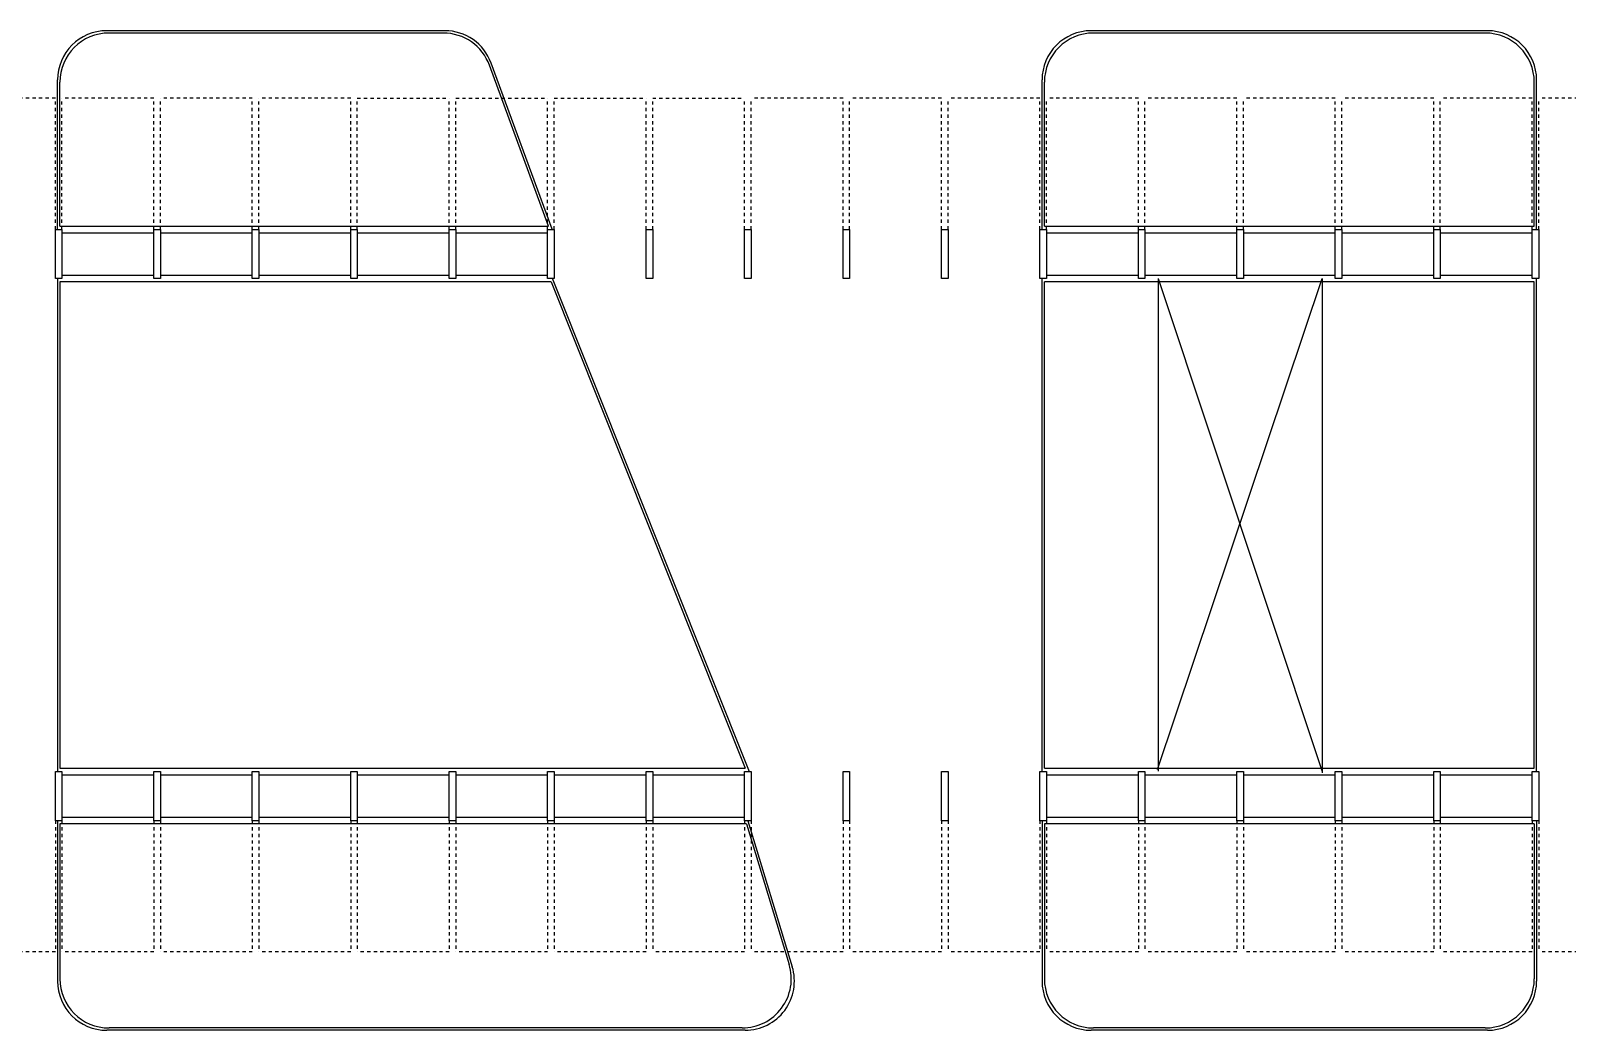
# Model space of a CAD drawing. Extents: x -250 to -5, y 354 to 449.
# Drawn here: x -144.45 to -97.63, y 388.52 to 418.96 of the extents above; entities that cross this region are included whole.
import ezdxf

# ---------------------------------------------------------------- set-up
doc = ezdxf.new("R2010")
doc.units = 0
doc.header["$LTSCALE"] = 0.02
doc.header["$MEASUREMENT"] = 0
doc.linetypes.add('HIDDEN2', pattern=[0.1875, 0.125, -0.0625])
for name, color, linetype in [('ESTR', 3, 'CONTINUOUS'), ('PISO', 1, 'CONTINUOUS'), ('PROJ', 1, 'HIDDEN2')]:
    doc.layers.add(name, color=color, linetype=linetype)

msp = doc.modelspace()

# ---------------------------------------------------------------- linework, layer by layer
at = {"layer": 'ESTR'}
for points in [[(-143.496, 412.912), (-143.496, 411.412), (-143.696, 411.412), (-143.696, 412.912)], [(-140.496, 412.912), (-140.496, 411.412), (-140.696, 411.412), (-140.696, 412.912)], [(-137.496, 412.912), (-137.496, 411.412), (-137.696, 411.412), (-137.696, 412.912)], [(-134.496, 412.912), (-134.496, 411.412), (-134.696, 411.412), (-134.696, 412.912)], [(-131.496, 412.912), (-131.496, 411.412), (-131.696, 411.412), (-131.696, 412.912)], [(-128.496, 412.912), (-128.496, 411.412), (-128.696, 411.412), (-128.696, 412.912)], [(-125.496, 412.912), (-125.496, 411.412), (-125.696, 411.412), (-125.696, 412.912)], [(-122.496, 412.912), (-122.496, 411.412), (-122.696, 411.412), (-122.696, 412.912)], [(-119.496, 412.912), (-119.496, 411.412), (-119.696, 411.412), (-119.696, 412.912)], [(-116.496, 412.912), (-116.496, 411.412), (-116.696, 411.412), (-116.696, 412.912)], [(-113.496, 412.912), (-113.496, 411.412), (-113.696, 411.412), (-113.696, 412.912)], [(-110.496, 412.912), (-110.496, 411.412), (-110.696, 411.412), (-110.696, 412.912)], [(-107.496, 412.912), (-107.496, 411.412), (-107.696, 411.412), (-107.696, 412.912)], [(-104.496, 412.912), (-104.496, 411.412), (-104.696, 411.412), (-104.696, 412.912)], [(-101.496, 412.912), (-101.496, 411.412), (-101.696, 411.412), (-101.696, 412.912)], [(-98.496, 412.912), (-98.496, 411.412), (-98.696, 411.412), (-98.696, 412.912)], [(-143.496, 396.402), (-143.496, 394.902), (-143.696, 394.902), (-143.696, 396.402)], [(-140.496, 396.402), (-140.496, 394.902), (-140.696, 394.902), (-140.696, 396.402)], [(-137.496, 396.402), (-137.496, 394.902), (-137.696, 394.902), (-137.696, 396.402)], [(-134.496, 396.402), (-134.496, 394.902), (-134.696, 394.902), (-134.696, 396.402)], [(-131.496, 396.402), (-131.496, 394.902), (-131.696, 394.902), (-131.696, 396.402)], [(-128.496, 396.402), (-128.496, 394.902), (-128.696, 394.902), (-128.696, 396.402)], [(-125.496, 396.402), (-125.496, 394.902), (-125.696, 394.902), (-125.696, 396.402)], [(-122.496, 396.402), (-122.496, 394.902), (-122.696, 394.902), (-122.696, 396.402)], [(-119.496, 396.402), (-119.496, 394.902), (-119.696, 394.902), (-119.696, 396.402)], [(-116.496, 396.402), (-116.496, 394.902), (-116.696, 394.902), (-116.696, 396.402)], [(-113.496, 396.402), (-113.496, 394.902), (-113.696, 394.902), (-113.696, 396.402)], [(-110.496, 396.402), (-110.496, 394.902), (-110.696, 394.902), (-110.696, 396.402)], [(-107.496, 396.402), (-107.496, 394.902), (-107.696, 394.902), (-107.696, 396.402)], [(-104.496, 396.402), (-104.496, 394.902), (-104.696, 394.902), (-104.696, 396.402)], [(-101.496, 396.402), (-101.496, 394.902), (-101.696, 394.902), (-101.696, 396.402)], [(-98.496, 396.402), (-98.496, 394.902), (-98.696, 394.902), (-98.696, 396.402)]]:
    msp.add_lwpolyline(points, close=True, dxfattribs=at)
at = {"layer": 'PISO'}
for p, q in [((-131.828, 418.963), (-142.131, 418.963)), ((-131.877, 418.893), (-142.061, 418.893)), ((-100.061, 418.963), (-112.131, 418.963)), ((-100.131, 418.893), (-112.061, 418.893)), ((-128.67, 413.012), (-130.469, 417.91)), ((-128.563, 412.924), (-130.42, 417.98)), ((-143.631, 412.912), (-143.631, 417.463)), ((-143.561, 413.012), (-143.561, 417.393)), ((-113.631, 412.912), (-113.631, 417.463)), ((-113.561, 413.012), (-113.561, 417.393)), ((-98.631, 413.012), (-98.631, 417.393)), ((-98.561, 412.912), (-98.561, 417.463)), ((-143.631, 411.412), (-143.631, 396.402)), ((-143.561, 411.312), (-143.561, 396.502)), ((-128.593, 411.312), (-122.673, 396.502)), ((-128.563, 411.425), (-122.558, 396.402)), ((-113.631, 396.402), (-113.631, 411.4)), ((-113.561, 396.502), (-113.561, 411.312)), ((-110.114, 396.461), (-105.096, 411.412)), ((-110.096, 411.412), (-105.096, 396.402)), ((-110.096, 411.412), (-110.096, 396.409)), ((-105.096, 411.412), (-105.096, 396.364)), ((-98.631, 396.502), (-98.631, 411.312)), ((-98.561, 396.402), (-98.561, 411.412)), ((-143.631, 394.902), (-143.631, 390.018)), ((-143.561, 394.802), (-143.561, 390.088)), ((-122.638, 394.802), (-121.336, 390.525)), ((-122.596, 394.902), (-121.242, 390.455)), ((-113.631, 394.902), (-113.631, 390.018)), ((-113.561, 394.802), (-113.561, 390.088)), ((-98.631, 394.802), (-98.631, 390.088)), ((-98.561, 394.902), (-98.561, 390.018)), ((-122.677, 388.518), (-142.131, 388.518)), ((-122.771, 388.588), (-142.061, 388.588)), ((-100.061, 388.518), (-112.131, 388.518)), ((-100.131, 388.588), (-112.061, 388.588))]:
    msp.add_line(p, q, dxfattribs=at)
at = {"layer": 'PISO', "color": 1}
for p, q in [((-143.561, 413.012), (-128.67, 413.012)), ((-113.561, 413.012), (-98.631, 413.012)), ((-143.496, 412.812), (-140.696, 412.812)), ((-140.496, 412.812), (-137.696, 412.812)), ((-137.496, 412.812), (-134.696, 412.812)), ((-134.496, 412.812), (-131.696, 412.812)), ((-131.496, 412.812), (-128.696, 412.812)), ((-113.496, 412.812), (-110.696, 412.812)), ((-110.496, 412.812), (-107.696, 412.812)), ((-107.496, 412.812), (-104.696, 412.812)), ((-104.496, 412.812), (-101.696, 412.812)), ((-101.496, 412.812), (-98.696, 412.812)), ((-128.593, 411.312), (-143.561, 411.312)), ((-140.696, 411.512), (-143.496, 411.512)), ((-137.696, 411.512), (-140.496, 411.512)), ((-134.696, 411.512), (-137.496, 411.512)), ((-131.696, 411.512), (-134.496, 411.512)), ((-128.696, 411.512), (-131.496, 411.512)), ((-98.631, 411.312), (-113.561, 411.312)), ((-110.696, 411.512), (-113.496, 411.512)), ((-107.696, 411.512), (-110.496, 411.512)), ((-104.696, 411.512), (-107.496, 411.512)), ((-101.696, 411.512), (-104.496, 411.512)), ((-98.696, 411.512), (-101.496, 411.512)), ((-143.561, 396.502), (-122.673, 396.502)), ((-143.496, 396.302), (-140.696, 396.302)), ((-140.496, 396.302), (-137.696, 396.302)), ((-137.496, 396.302), (-134.696, 396.302)), ((-134.496, 396.302), (-131.696, 396.302)), ((-131.496, 396.302), (-128.696, 396.302)), ((-128.496, 396.302), (-125.696, 396.302)), ((-125.496, 396.302), (-122.696, 396.302)), ((-113.561, 396.502), (-98.631, 396.502)), ((-113.496, 396.302), (-110.696, 396.302)), ((-110.496, 396.302), (-107.696, 396.302)), ((-107.496, 396.302), (-104.696, 396.302)), ((-104.496, 396.302), (-101.696, 396.302)), ((-101.496, 396.302), (-98.696, 396.302)), ((-122.638, 394.802), (-143.561, 394.802)), ((-140.696, 395.002), (-143.496, 395.002)), ((-137.696, 395.002), (-140.496, 395.002)), ((-134.696, 395.002), (-137.496, 395.002)), ((-131.696, 395.002), (-134.496, 395.002)), ((-128.696, 395.002), (-131.496, 395.002)), ((-125.696, 395.002), (-128.496, 395.002)), ((-122.696, 395.002), (-125.496, 395.002)), ((-98.631, 394.802), (-113.561, 394.802)), ((-110.696, 395.002), (-113.496, 395.002)), ((-107.696, 395.002), (-110.496, 395.002)), ((-104.696, 395.002), (-107.496, 395.002)), ((-101.696, 395.002), (-104.496, 395.002)), ((-98.696, 395.002), (-101.496, 395.002))]:
    msp.add_line(p, q, dxfattribs=at)
at = {"layer": 'PISO'}
for centre, start, end in [((-142.131, 417.463), 90, 180), ((-142.061, 417.393), 90, 180), ((-131.877, 417.393), 20.1678, 90), ((-131.828, 417.463), 20.1678, 90), ((-112.131, 417.463), 90, 180), ((-112.061, 417.393), 90, 180), ((-100.131, 417.393), 0, 90), ((-100.061, 417.463), 0, 90), ((-122.771, 390.088), 270, 16.9328), ((-142.061, 390.088), 180, 270), ((-122.677, 390.018), 270, 16.9328), ((-112.061, 390.088), 180, 270), ((-100.131, 390.088), 270, 0), ((-142.131, 390.018), 180, 270), ((-112.131, 390.018), 180, 270), ((-100.061, 390.018), 270, 0)]:
    msp.add_arc(centre, 1.5, start, end, dxfattribs=at)
at = {"layer": 'PROJ'}
for p, q in [((-143.696, 416.912), (-146.496, 416.912)), ((-143.696, 412.912), (-143.696, 416.912)), ((-140.696, 416.912), (-143.496, 416.912)), ((-143.496, 412.912), (-143.496, 416.912)), ((-140.696, 412.912), (-140.696, 416.912)), ((-140.496, 412.912), (-140.496, 416.912)), ((-137.696, 416.912), (-140.496, 416.912)), ((-137.696, 412.912), (-137.696, 416.912)), ((-134.696, 416.912), (-137.496, 416.912)), ((-137.496, 412.912), (-137.496, 416.912)), ((-134.696, 412.912), (-134.696, 416.912)), ((-134.496, 412.912), (-134.496, 416.912)), ((-134.496, 416.912), (-131.696, 416.912)), ((-131.696, 412.912), (-131.696, 416.912)), ((-131.496, 416.912), (-128.696, 416.912)), ((-131.496, 412.912), (-131.496, 416.912)), ((-128.696, 412.912), (-128.696, 416.912)), ((-128.496, 412.912), (-128.496, 416.912)), ((-128.496, 416.912), (-125.696, 416.912)), ((-125.696, 412.912), (-125.696, 416.912)), ((-125.496, 416.912), (-122.696, 416.912)), ((-125.496, 412.912), (-125.496, 416.912)), ((-122.696, 412.912), (-122.696, 416.912)), ((-122.496, 412.912), (-122.496, 416.912)), ((-119.696, 416.912), (-122.496, 416.912)), ((-119.696, 412.912), (-119.696, 416.912)), ((-116.696, 416.912), (-119.496, 416.912)), ((-119.496, 412.912), (-119.496, 416.912)), ((-116.696, 412.912), (-116.696, 416.912)), ((-116.496, 412.912), (-116.496, 416.912)), ((-113.696, 416.912), (-116.496, 416.912)), ((-113.696, 412.912), (-113.696, 416.912)), ((-110.696, 416.912), (-113.496, 416.912)), ((-113.496, 412.912), (-113.496, 416.912)), ((-110.696, 412.912), (-110.696, 416.912)), ((-110.496, 412.912), (-110.496, 416.912)), ((-107.696, 416.912), (-110.496, 416.912)), ((-107.696, 412.912), (-107.696, 416.912)), ((-104.696, 416.912), (-107.496, 416.912)), ((-107.496, 412.912), (-107.496, 416.912)), ((-104.696, 412.912), (-104.696, 416.912)), ((-104.496, 412.912), (-104.496, 416.912)), ((-101.696, 416.912), (-104.496, 416.912)), ((-101.696, 412.912), (-101.696, 416.912)), ((-98.696, 416.912), (-101.496, 416.912)), ((-101.496, 412.912), (-101.496, 416.912)), ((-98.696, 412.912), (-98.696, 416.912)), ((-98.496, 412.912), (-98.496, 416.912)), ((-95.696, 416.912), (-98.496, 416.912)), ((-143.696, 394.902), (-143.696, 390.902)), ((-143.496, 394.902), (-143.496, 390.902)), ((-140.696, 394.902), (-140.696, 390.902)), ((-140.496, 394.902), (-140.496, 390.902)), ((-137.696, 394.902), (-137.696, 390.902)), ((-137.496, 394.902), (-137.496, 390.902)), ((-134.696, 394.902), (-134.696, 390.902)), ((-134.496, 394.902), (-134.496, 390.902)), ((-131.696, 394.902), (-131.696, 390.902)), ((-131.496, 394.902), (-131.496, 390.902)), ((-128.696, 394.902), (-128.696, 390.902)), ((-128.496, 394.902), (-128.496, 390.902)), ((-125.696, 394.902), (-125.696, 390.902)), ((-125.496, 394.902), (-125.496, 390.902)), ((-122.696, 394.902), (-122.696, 390.902)), ((-122.496, 394.902), (-122.496, 390.902)), ((-119.696, 394.902), (-119.696, 390.902)), ((-119.496, 394.902), (-119.496, 390.902)), ((-116.696, 394.902), (-116.696, 390.902)), ((-116.496, 394.902), (-116.496, 390.902)), ((-113.696, 394.902), (-113.696, 390.902)), ((-113.496, 394.902), (-113.496, 390.902)), ((-110.696, 394.902), (-110.696, 390.902)), ((-110.496, 394.902), (-110.496, 390.902)), ((-107.696, 394.902), (-107.696, 390.902)), ((-107.496, 394.902), (-107.496, 390.902)), ((-104.696, 394.902), (-104.696, 390.902)), ((-104.496, 394.902), (-104.496, 390.902)), ((-101.696, 394.902), (-101.696, 390.902)), ((-101.496, 394.902), (-101.496, 390.902)), ((-98.696, 394.902), (-98.696, 390.902)), ((-98.496, 394.902), (-98.496, 390.902)), ((-143.696, 390.902), (-146.496, 390.902)), ((-140.696, 390.902), (-143.496, 390.902)), ((-137.696, 390.902), (-140.496, 390.902)), ((-134.696, 390.902), (-137.496, 390.902)), ((-131.696, 390.902), (-134.496, 390.902)), ((-128.696, 390.902), (-131.496, 390.902)), ((-125.696, 390.902), (-128.496, 390.902)), ((-122.696, 390.902), (-125.496, 390.902)), ((-119.696, 390.902), (-122.496, 390.902)), ((-116.696, 390.902), (-119.496, 390.902)), ((-113.696, 390.902), (-116.496, 390.902)), ((-110.696, 390.902), (-113.496, 390.902)), ((-107.696, 390.902), (-110.496, 390.902)), ((-104.696, 390.902), (-107.496, 390.902)), ((-101.696, 390.902), (-104.496, 390.902)), ((-98.696, 390.902), (-101.496, 390.902)), ((-95.696, 390.902), (-98.496, 390.902))]:
    msp.add_line(p, q, dxfattribs=at)

doc.saveas('drawing.dxf')
